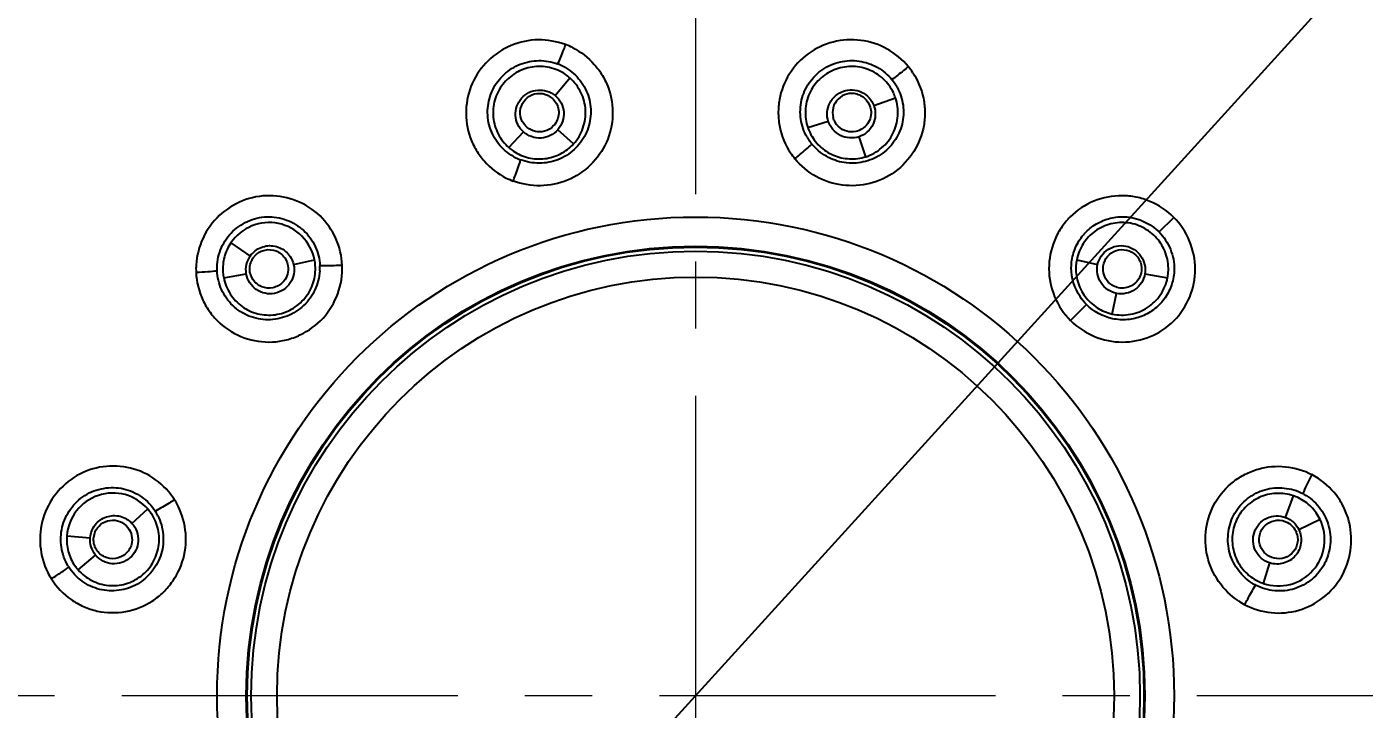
# Model space of a CAD drawing. Header units: millimetres. Extents: x 1241 to 1836, y -3 to 418.
# Drawn here: x 1608.93 to 1633.32, y 194.37 to 206.81 of the extents above; entities that cross this region are included whole.
import ezdxf

# ---------------------------------------------------------------- set-up
doc = ezdxf.new("R2010")
doc.units = ezdxf.units.MM
doc.header["$LTSCALE"] = 32.67
doc.header["$PDMODE"] = 3
doc.header["$PDSIZE"] = 0.3
doc.linetypes.add('CENTER', pattern=[0.6, 0.375, -0.075, 0.075, -0.075])
doc.layers.get('0').update_dxf_attribs({"linetype": 'CONTINUOUS'})
doc.layers.get('Defpoints').update_dxf_attribs({"linetype": 'CONTINUOUS'})
doc.layers.add('1', color=7, linetype='CONTINUOUS')
doc.layers.add('\\M+5B3DF\\M+5B4E7\\M+5CFDF', color=3, linetype='CONTINUOUS', lineweight=18)
doc.layers.add('\\M+5D6D0\\M+5D0C4\\M+5CFDF', color=1, linetype='CENTER', lineweight=18)
doc.styles.add('\\M+5CAFD\\M+5D7D6', font='txt.shx')
doc.dimstyles.new('X\\M+5B3DF\\M+5B4E7\\M+5D1F9\\M+5CABD', dxfattribs={"dimtxt": 2, "dimasz": 1.5, "dimexe": 0.5, "dimexo": 0, "dimgap": 1, "dimtad": 1, "dimtoh": 1, "dimdec": 1, "dimzin": 1, "dimdsep": 46, "dimtxsty": '\\M+5CAFD\\M+5D7D6', "dimcen": 0, "dimadec": 0, "dimazin": 0, "dimtfac": 1, "dimtdec": 1, "dimtmove": 0, "dimatfit": 3, "dimfxl": 0, "dimtolj": 1, "dimtzin": 0, "dimarcsym": 0})

# ---------------------------------------------------------------- blocks, each defined once
blk = doc.blocks.new('*D55')
at = {"layer": '\\M+5B3DF\\M+5B4E7\\M+5CFDF', "color": 0, "lineweight": -2}
for p, q in [((1654.543, 231.368), (1651.179, 227.669)), ((1679.543, 231.368), (1654.543, 231.368)), ((1594.441, 165.269), (1647.815, 223.969)), ((1591.077, 161.569), (1587.714, 157.87))]:
    blk.add_line(p, q, dxfattribs=at)
at = {"layer": '\\M+5B3DF\\M+5B4E7\\M+5CFDF', "color": 0}
for points in [[(1650.562, 228.229), (1651.796, 227.108), (1647.815, 223.969)], [(1590.461, 162.13), (1591.694, 161.009), (1594.441, 165.269)]]:
    blk.add_solid(points, dxfattribs=at)
at = {"layer": 'Defpoints', "color": 0}
for p in [(1647.815, 223.969), (1594.441, 165.269)]:
    blk.add_point(p, dxfattribs=at)
at = {"layer": '\\M+5B3DF\\M+5B4E7\\M+5CFDF', "color": 0, "insert": (1667.543, 235.368), "char_height": 6, "attachment_point": 5, "style": '\\M+5CAFD\\M+5D7D6'}
blk.add_mtext('\\A1;∅79.3', dxfattribs=at)

msp = doc.modelspace()

# ---------------------------------------------------------------- linework, layer by layer
at = {"color": 7, "linetype": 'Continuous'}
for p, q in [((1618.565, 205.557), (1618.835, 205.877)), ((1624.378, 205.373), (1624.771, 205.516)), ((1623.174, 204.971), (1623.547, 205.087)), ((1617.724, 204.607), (1617.989, 204.894)), ((1618.903, 204.675), (1618.616, 204.93)), ((1624.229, 204.44), (1624.108, 204.805)), ((1629.577, 203.069), (1629.845, 203.336)), ((1612.656, 202.872), (1613.01, 202.631)), ((1613.8, 202.476), (1614.181, 202.561)), ((1628.076, 202.561), (1628.457, 202.476)), ((1612.525, 202.234), (1612.937, 202.307)), ((1629.319, 202.307), (1629.732, 202.234)), ((1628.724, 201.574), (1628.802, 201.95)), ((1627.964, 201.455), (1628.254, 201.746)), ((1631.882, 197.868), (1632.025, 198.262)), ((1610.853, 197.759), (1611.141, 198.023)), ((1632.511, 197.829), (1632.126, 197.644)), ((1609.665, 197.53), (1610.092, 197.498)), ((1609.87, 196.912), (1610.19, 197.182)), ((1631.48, 196.665), (1631.597, 197.038))]:
    msp.add_line(p, q, dxfattribs=at)
for radius in [33.778, 33.326, 8.723, 8.191, 8.174, 8.1, 7.629]:
    msp.add_circle((1621.128, 194.619), radius, dxfattribs=at)
for centre, radius, start, end in [((1618.293, 205.244), 1.325, 63.5255, 69.5218), ((1618.298, 205.289), 0.9, 58.7561, 69.5354), ((1623.985, 205.238), 1.325, 33.5258, 39.5215), ((1618.282, 205.245), 0.84, 48.8178, 55.6431), ((1624.012, 205.274), 0.9, 28.7561, 39.5354), ((1623.975, 205.244), 0.351, 75.0413, 195.0507), ((1623.976, 205.245), 0.84, 18.8178, 25.6431), ((1623.966, 205.242), 0.837, 198.8868, 206.0598), ((1618.274, 205.237), 0.837, 228.8868, 236.0598), ((1623.928, 205.236), 0.885, 209.8096, 213.4604), ((1623.953, 205.253), 0.915, 213.4856, 219.5267), ((1618.245, 205.213), 0.885, 239.8096, 243.4604), ((1618.258, 205.241), 0.915, 243.4856, 249.5267), ((1623.964, 205.251), 1.331, 213.627, 219.5465), ((1618.268, 205.244), 1.331, 243.6272, 249.5463), ((1613.342, 202.406), 0.339, 135.0343, 142.0652), ((1613.324, 202.389), 1.304, 176.3945, 182.4005), ((1613.273, 202.402), 0.871, 181.1202, 182.4979), ((1613.352, 202.398), 0.845, 4.014, 11.1179), ((1613.396, 202.413), 0.884, 356.5377, 0.1912), ((1613.408, 202.417), 0.871, 359.9731, 2.469), ((1628.897, 202.4), 0.837, 168.8868, 176.0598), ((1613.349, 202.397), 0.84, 184.3517, 191.1817), ((1628.907, 202.397), 0.84, 348.8178, 355.6431), ((1631.759, 197.492), 1.304, 56.3945, 62.4005), ((1631.754, 197.467), 0.84, 64.3517, 71.1817), ((1631.796, 197.53), 0.871, 61.1202, 62.4979), ((1610.504, 197.468), 0.845, 34.014, 41.1179), ((1610.544, 197.512), 0.871, 29.9731, 32.469), ((1610.535, 197.503), 0.884, 26.5377, 30.1912), ((1610.491, 197.469), 0.339, 157.9332, 172.0652), ((1631.765, 197.469), 0.339, 15.0343, 22.0652), ((1610.485, 197.446), 1.304, 206.3945, 212.4005), ((1610.434, 197.432), 0.871, 211.1202, 212.4979), ((1610.502, 197.465), 0.84, 214.3517, 221.1817), ((1631.745, 197.418), 0.884, 236.5377, 240.1912), ((1631.741, 197.406), 0.871, 239.9731, 242.469), ((1631.754, 197.464), 0.845, 244.014, 251.1179), ((1631.743, 197.429), 1.3, 236.3771, 242.3602)]:
    msp.add_arc(centre, radius, start, end, dxfattribs=at)
for points, knots in [([(1618.756, 206.485), (1618.598, 206.541), (1618.259, 206.604), (1617.754, 206.497), (1617.323, 206.213), (1617.027, 205.79), (1616.912, 205.288), (1616.976, 204.862), (1617.122, 204.558), (1617.32, 204.285), (1617.527, 204.127), (1617.677, 204.052)], [0, 0, 0, 0, 0.125098, 0.250249, 0.375357, 0.500332, 0.625158, 0.749829, 0.812491, 0.875148, 1, 1, 1, 1]), ([(1625.007, 206.081), (1624.899, 206.209), (1624.636, 206.433), (1624.145, 206.593), (1623.63, 206.562), (1623.162, 206.344), (1622.812, 205.967), (1622.654, 205.566), (1622.628, 205.229), (1622.663, 204.894), (1622.763, 204.654), (1622.855, 204.514)], [0, 0, 0, 0, 0.1251, 0.250247, 0.375357, 0.500333, 0.625158, 0.749832, 0.812492, 0.875146, 1, 1, 1, 1]), ([(1618.883, 206.429), (1619.033, 206.353), (1619.239, 206.196), (1619.437, 205.923), (1619.582, 205.618), (1619.647, 205.193), (1619.531, 204.691), (1619.235, 204.269), (1618.805, 203.985), (1618.3, 203.879), (1617.96, 203.94), (1617.803, 203.997)], [0, 0, 0, 0, 0.124865, 0.187522, 0.25016, 0.374847, 0.499677, 0.624606, 0.749724, 0.874858, 1, 1, 1, 1]), ([(1618.756, 206.485), (1618.743, 206.45), (1618.698, 206.332), (1618.651, 206.214), (1618.613, 206.132)], [0, 0, 0, 0, 0.290744, 1, 1, 1, 1]), ([(1617.8, 204.449), (1617.7, 204.507), (1617.521, 204.662), (1617.354, 204.975), (1617.318, 205.328), (1617.409, 205.671), (1617.622, 205.955), (1617.922, 206.146), (1618.271, 206.213), (1618.505, 206.173), (1618.613, 206.132)], [0, 0, 0, 0, 0.124944, 0.249648, 0.374535, 0.499391, 0.624418, 0.749663, 0.874814, 1, 1, 1, 1]), ([(1618.756, 205.939), (1618.669, 205.998), (1618.469, 206.085), (1618.145, 206.094), (1617.84, 205.984), (1617.596, 205.77), (1617.45, 205.481), (1617.418, 205.158), (1617.512, 204.848), (1617.644, 204.676), (1617.724, 204.607)], [0, 0, 0, 0, 0.125047, 0.250068, 0.375188, 0.500165, 0.625186, 0.750177, 0.875021, 1, 1, 1, 1]), ([(1618.765, 206.058), (1618.864, 205.999), (1619.039, 205.841), (1619.202, 205.528), (1619.234, 205.176), (1619.14, 204.836), (1618.926, 204.555), (1618.627, 204.366), (1618.279, 204.302), (1618.046, 204.343), (1617.938, 204.384)], [0, 0, 0, 0, 0.124942, 0.249672, 0.374553, 0.499415, 0.624429, 0.749687, 0.874826, 1, 1, 1, 1]), ([(1623.161, 204.796), (1623.103, 204.896), (1623.026, 205.12), (1623.038, 205.475), (1623.183, 205.799), (1623.433, 206.05), (1623.76, 206.19), (1624.115, 206.205), (1624.45, 206.089), (1624.633, 205.936), (1624.707, 205.847)], [0, 0, 0, 0, 0.124944, 0.249648, 0.374535, 0.499391, 0.624418, 0.749663, 0.874814, 1, 1, 1, 1]), ([(1624.734, 205.608), (1624.688, 205.704), (1624.558, 205.878), (1624.282, 206.048), (1623.963, 206.105), (1623.645, 206.042), (1623.374, 205.865), (1623.184, 205.601), (1623.111, 205.285), (1623.14, 205.071), (1623.174, 204.971)], [0, 0, 0, 0, 0.125047, 0.250068, 0.375188, 0.500165, 0.625186, 0.750177, 0.875021, 1, 1, 1, 1]), ([(1625.007, 206.081), (1624.978, 206.058), (1624.88, 205.978), (1624.78, 205.899), (1624.707, 205.847)], [0, 0, 0, 0, 0.290744, 1, 1, 1, 1]), ([(1618.903, 204.675), (1618.978, 204.756), (1619.095, 204.954), (1619.145, 205.292), (1619.056, 205.622), (1618.918, 205.804), (1618.835, 205.877)], [0, 0, 0, 0, 0.250041, 0.500007, 0.749914, 1, 1, 1, 1]), ([(1625.089, 205.97), (1625.18, 205.829), (1625.281, 205.59), (1625.316, 205.254), (1625.288, 204.918), (1625.132, 204.517), (1624.781, 204.141), (1624.314, 203.923), (1623.799, 203.892), (1623.308, 204.052), (1623.046, 204.275), (1622.937, 204.404)], [0, 0, 0, 0, 0.124838, 0.187488, 0.250115, 0.374785, 0.499607, 0.624545, 0.749674, 0.874833, 1, 1, 1, 1]), ([(1617.989, 204.894), (1617.947, 204.932), (1617.878, 205.025), (1617.835, 205.193), (1617.859, 205.364), (1617.945, 205.514), (1618.083, 205.62), (1618.3, 205.682), (1618.481, 205.628), (1618.565, 205.557)], [0, 0, 0, 0, 0.125645, 0.251322, 0.37693, 0.502549, 0.628108, 0.753665, 1, 1, 1, 1]), ([(1618.059, 204.973), (1618.01, 205.013), (1617.932, 205.123), (1617.921, 205.322), (1618.013, 205.499), (1618.129, 205.567), (1618.19, 205.584)], [0, 0, 0, 0, 0.250052, 0.500006, 0.749852, 1, 1, 1, 1]), ([(1618.19, 205.584), (1618.255, 205.601), (1618.398, 205.597), (1618.515, 205.515), (1618.556, 205.462)], [0, 0, 0, 0, 0.500245, 1, 1, 1, 1]), ([(1618.565, 205.557), (1618.61, 205.519), (1618.685, 205.427), (1618.735, 205.255), (1618.713, 205.078), (1618.654, 204.974), (1618.616, 204.93)], [0, 0, 0, 0, 0.250019, 0.500111, 0.750098, 1, 1, 1, 1]), ([(1624.802, 205.707), (1624.857, 205.606), (1624.93, 205.382), (1624.914, 205.03), (1624.767, 204.709), (1624.515, 204.461), (1624.189, 204.325), (1623.835, 204.311), (1623.502, 204.43), (1623.321, 204.582), (1623.248, 204.67)], [0, 0, 0, 0, 0.124942, 0.249672, 0.374553, 0.499415, 0.624429, 0.749687, 0.874826, 1, 1, 1, 1]), ([(1623.547, 205.087), (1623.53, 205.141), (1623.517, 205.256), (1623.563, 205.423), (1623.67, 205.559), (1623.819, 205.646), (1623.991, 205.669), (1624.211, 205.614), (1624.34, 205.477), (1624.378, 205.373)], [0, 0, 0, 0, 0.125645, 0.251322, 0.37693, 0.502549, 0.628108, 0.753665, 1, 1, 1, 1]), ([(1624.066, 205.584), (1624.131, 205.566), (1624.253, 205.492), (1624.313, 205.362), (1624.323, 205.295)], [0, 0, 0, 0, 0.500245, 1, 1, 1, 1]), ([(1618.556, 205.462), (1618.607, 205.399), (1618.663, 205.23), (1618.595, 205.066), (1618.54, 205.007)], [0, 0, 0, 0, 0.499942, 1, 1, 1, 1]), ([(1624.378, 205.373), (1624.397, 205.318), (1624.416, 205.2), (1624.373, 205.027), (1624.266, 204.885), (1624.163, 204.823), (1624.108, 204.805)], [0, 0, 0, 0, 0.250019, 0.500111, 0.750098, 1, 1, 1, 1]), ([(1624.229, 204.44), (1624.335, 204.473), (1624.534, 204.586), (1624.747, 204.853), (1624.835, 205.184), (1624.807, 205.411), (1624.771, 205.516)], [0, 0, 0, 0, 0.250041, 0.500007, 0.749914, 1, 1, 1, 1]), ([(1624.108, 204.805), (1624.053, 204.787), (1623.935, 204.772), (1623.709, 204.831), (1623.581, 204.979), (1623.547, 205.087)], [0, 0, 0, 0, 0.252315, 0.50474, 1, 1, 1, 1]), ([(1623.884, 204.905), (1623.826, 204.92), (1623.715, 204.984), (1623.652, 205.094), (1623.636, 205.153)], [0, 0, 0, 0, 0.500332, 1, 1, 1, 1]), ([(1624.323, 205.295), (1624.329, 205.252), (1624.325, 205.161), (1624.27, 205.038), (1624.173, 204.944), (1624.089, 204.909), (1624.046, 204.9)], [0, 0, 0, 0, 0.250001, 0.499994, 0.750188, 1, 1, 1, 1]), ([(1618.616, 204.93), (1618.577, 204.887), (1618.482, 204.815), (1618.257, 204.753), (1618.072, 204.817), (1617.989, 204.894)], [0, 0, 0, 0, 0.252315, 0.50474, 1, 1, 1, 1]), ([(1618.372, 204.905), (1618.319, 204.89), (1618.204, 204.888), (1618.101, 204.938), (1618.059, 204.973)], [0, 0, 0, 0, 0.500362, 1, 1, 1, 1]), ([(1623.214, 204.874), (1623.258, 204.785), (1623.378, 204.62), (1623.634, 204.453), (1623.931, 204.385), (1624.134, 204.41), (1624.229, 204.44)], [0, 0, 0, 0, 0.250021, 0.500006, 0.750063, 1, 1, 1, 1]), ([(1617.807, 204.543), (1617.89, 204.487), (1618.077, 204.405), (1618.381, 204.388), (1618.673, 204.478), (1618.836, 204.601), (1618.903, 204.675)], [0, 0, 0, 0, 0.250021, 0.500006, 0.750063, 1, 1, 1, 1]), ([(1622.937, 204.404), (1622.967, 204.428), (1623.071, 204.515), (1623.175, 204.604), (1623.248, 204.67)], [0, 0, 0, 0, 0.276937, 1, 1, 1, 1]), ([(1617.803, 203.997), (1617.816, 204.033), (1617.863, 204.161), (1617.909, 204.289), (1617.938, 204.384)], [0, 0, 0, 0, 0.276937, 1, 1, 1, 1]), ([(1614.686, 202.46), (1614.678, 202.628), (1614.6, 202.963), (1614.304, 203.385), (1613.871, 203.663), (1613.365, 203.764), (1612.859, 203.666), (1612.422, 203.391), (1612.119, 202.973), (1612.034, 202.639), (1612.023, 202.471)], [0, 0, 0, 0, 0.124921, 0.249683, 0.374508, 0.499436, 0.624517, 0.749729, 0.874878, 1, 1, 1, 1]), ([(1629.845, 203.336), (1629.722, 203.459), (1629.497, 203.608), (1629.163, 203.712), (1628.815, 203.749), (1628.377, 203.662), (1628.005, 203.416), (1627.784, 203.145), (1627.62, 202.837), (1627.534, 202.398), (1627.642, 201.876), (1627.841, 201.578), (1627.964, 201.455)], [0, 0, 0, 0, 0.125063, 0.18783, 0.250588, 0.375358, 0.499991, 0.562623, 0.625263, 0.750027, 0.874927, 1, 1, 1, 1]), ([(1612.403, 202.385), (1612.4, 202.506), (1612.447, 202.751), (1612.644, 203.067), (1612.899, 203.246), (1613.13, 203.326), (1613.371, 203.361), (1613.678, 203.309), (1613.997, 203.118), (1614.214, 202.817), (1614.274, 202.575), (1614.279, 202.454)], [0, 0, 0, 0, 0.125034, 0.250168, 0.375276, 0.438147, 0.500904, 0.625778, 0.750519, 0.87515, 1, 1, 1, 1]), ([(1614.181, 202.561), (1614.149, 202.721), (1613.988, 203.029), (1613.532, 203.272), (1613.019, 203.226), (1612.748, 203.007), (1612.656, 202.872)], [0, 0, 0, 0, 0.249988, 0.499725, 0.749624, 1, 1, 1, 1]), ([(1627.964, 201.455), (1628.088, 201.333), (1628.385, 201.135), (1628.907, 201.028), (1629.429, 201.133), (1629.873, 201.427), (1630.167, 201.871), (1630.271, 202.393), (1630.164, 202.915), (1629.967, 203.213), (1629.845, 203.336)], [0, 0, 0, 0, 0.125219, 0.250297, 0.375221, 0.5, 0.624828, 0.749748, 0.874788, 1, 1, 1, 1]), ([(1627.977, 202.416), (1627.977, 202.508), (1628.007, 202.691), (1628.124, 202.943), (1628.312, 203.149), (1628.552, 203.288), (1628.823, 203.357), (1629.19, 203.335), (1629.449, 203.197), (1629.577, 203.069)], [0, 0, 0, 0, 0.125287, 0.250467, 0.375657, 0.500831, 0.626105, 0.751508, 1, 1, 1, 1]), ([(1629.745, 202.333), (1629.753, 202.439), (1629.728, 202.655), (1629.574, 202.94), (1629.326, 203.149), (1629.019, 203.254), (1628.696, 203.235), (1628.4, 203.102), (1628.178, 202.865), (1628.096, 202.665), (1628.076, 202.561)], [0, 0, 0, 0, 0.125047, 0.250068, 0.375188, 0.500165, 0.625186, 0.750177, 0.875021, 1, 1, 1, 1]), ([(1612.656, 202.872), (1612.604, 202.794), (1612.522, 202.619), (1612.504, 202.427), (1612.511, 202.333)], [0, 0, 0, 0, 0.500056, 1, 1, 1, 1]), ([(1629.577, 203.069), (1629.666, 202.98), (1629.805, 202.763), (1629.857, 202.51), (1629.854, 202.385)], [0, 0, 0, 0, 0.50033, 1, 1, 1, 1]), ([(1612.937, 202.307), (1612.927, 202.363), (1612.932, 202.479), (1612.978, 202.584), (1613.01, 202.631)], [0, 0, 0, 0, 0.499835, 1, 1, 1, 1]), ([(1613.01, 202.631), (1613.057, 202.7), (1613.163, 202.783), (1613.328, 202.825), (1613.498, 202.815), (1613.696, 202.714), (1613.781, 202.557), (1613.8, 202.476)], [0, 0, 0, 0, 0.249632, 0.375327, 0.501386, 0.750517, 1, 1, 1, 1]), ([(1613.102, 202.646), (1613.149, 202.693), (1613.275, 202.761), (1613.487, 202.742), (1613.655, 202.611), (1613.699, 202.474), (1613.701, 202.407)], [0, 0, 0, 0, 0.250131, 0.500017, 0.749913, 1, 1, 1, 1]), ([(1628.457, 202.476), (1628.469, 202.531), (1628.515, 202.637), (1628.639, 202.758), (1628.799, 202.823), (1628.972, 202.823), (1629.132, 202.757), (1629.295, 202.6), (1629.338, 202.416), (1629.319, 202.307)], [0, 0, 0, 0, 0.125645, 0.251322, 0.37693, 0.502549, 0.628108, 0.753665, 1, 1, 1, 1]), ([(1628.559, 202.448), (1628.568, 202.511), (1628.623, 202.635), (1628.79, 202.747), (1628.991, 202.757), (1629.11, 202.691), (1629.155, 202.646)], [0, 0, 0, 0, 0.25006, 0.500006, 0.749855, 1, 1, 1, 1]), ([(1629.155, 202.646), (1629.202, 202.598), (1629.271, 202.472), (1629.257, 202.33), (1629.233, 202.268)], [0, 0, 0, 0, 0.500245, 1, 1, 1, 1]), ([(1612.021, 202.335), (1612.029, 202.161), (1612.093, 201.9), (1612.271, 201.6), (1612.504, 201.338), (1612.887, 201.111), (1613.327, 201.043), (1613.672, 201.096), (1614.001, 201.214), (1614.362, 201.476), (1614.636, 201.934), (1614.694, 202.287), (1614.686, 202.46)], [0, 0, 0, 0, 0.124786, 0.187405, 0.25027, 0.375311, 0.499719, 0.56228, 0.625091, 0.749996, 0.874683, 1, 1, 1, 1]), ([(1612.525, 202.234), (1612.545, 202.131), (1612.628, 201.931), (1612.848, 201.695), (1613.143, 201.561), (1613.466, 201.542), (1613.773, 201.645), (1614.021, 201.853), (1614.177, 202.137), (1614.202, 202.352), (1614.195, 202.457)], [0, 0, 0, 0, 0.124953, 0.249775, 0.37474, 0.499782, 0.624774, 0.749896, 0.874947, 1, 1, 1, 1]), ([(1613.8, 202.476), (1613.824, 202.365), (1613.778, 202.112), (1613.513, 201.938), (1613.278, 201.94), (1613.113, 202.01), (1612.99, 202.139), (1612.947, 202.25), (1612.937, 202.307)], [0, 0, 0, 0, 0.24759, 0.495167, 0.621359, 0.747578, 0.873774, 1, 1, 1, 1]), ([(1613.599, 202.149), (1613.551, 202.101), (1613.425, 202.033), (1613.213, 202.052), (1613.046, 202.184), (1613.001, 202.32), (1612.999, 202.387)], [0, 0, 0, 0, 0.250131, 0.500017, 0.749913, 1, 1, 1, 1]), ([(1613.701, 202.407), (1613.703, 202.36), (1613.685, 202.264), (1613.632, 202.182), (1613.599, 202.149)], [0, 0, 0, 0, 0.49974, 1, 1, 1, 1]), ([(1614.686, 202.46), (1614.649, 202.459), (1614.513, 202.454), (1614.377, 202.451), (1614.279, 202.454)], [0, 0, 0, 0, 0.27821, 1, 1, 1, 1]), ([(1628.254, 201.746), (1628.21, 201.79), (1628.057, 201.982), (1627.976, 202.233), (1627.977, 202.416)], [0, 0, 0, 0, 0.252349, 1, 1, 1, 1]), ([(1628.062, 202.457), (1628.055, 202.358), (1628.077, 202.155), (1628.215, 201.882), (1628.439, 201.675), (1628.627, 201.596), (1628.724, 201.574)], [0, 0, 0, 0, 0.250021, 0.500006, 0.750063, 1, 1, 1, 1]), ([(1629.854, 202.385), (1629.852, 202.294), (1629.819, 202.112), (1629.7, 201.864), (1629.511, 201.661), (1629.271, 201.525), (1629.003, 201.458), (1628.638, 201.482), (1628.381, 201.619), (1628.254, 201.746)], [0, 0, 0, 0, 0.125298, 0.250513, 0.375638, 0.500843, 0.626103, 0.751472, 1, 1, 1, 1]), ([(1628.802, 201.95), (1628.745, 201.962), (1628.635, 202.008), (1628.469, 202.173), (1628.432, 202.365), (1628.457, 202.476)], [0, 0, 0, 0, 0.252315, 0.50474, 1, 1, 1, 1]), ([(1628.658, 202.149), (1628.62, 202.187), (1628.561, 202.283), (1628.551, 202.395), (1628.559, 202.448)], [0, 0, 0, 0, 0.50036, 1, 1, 1, 1]), ([(1612.021, 202.335), (1612.094, 202.338), (1612.221, 202.346), (1612.348, 202.357), (1612.403, 202.364)], [0, 0, 0, 0, 0.566749, 1, 1, 1, 1]), ([(1614.278, 202.36), (1614.271, 202.242), (1614.209, 202.007), (1613.999, 201.71), (1613.69, 201.518), (1613.334, 201.444), (1612.978, 201.518), (1612.672, 201.712), (1612.466, 202.01), (1612.408, 202.246), (1612.403, 202.364)], [0, 0, 0, 0, 0.125115, 0.250278, 0.375412, 0.500522, 0.625497, 0.750292, 0.875039, 1, 1, 1, 1]), ([(1628.724, 201.574), (1628.832, 201.55), (1629.061, 201.548), (1629.38, 201.673), (1629.621, 201.915), (1629.71, 202.125), (1629.732, 202.234)], [0, 0, 0, 0, 0.250041, 0.500007, 0.749914, 1, 1, 1, 1]), ([(1629.319, 202.307), (1629.309, 202.25), (1629.267, 202.139), (1629.143, 202.01), (1628.978, 201.94), (1628.859, 201.939), (1628.802, 201.95)], [0, 0, 0, 0, 0.250019, 0.500111, 0.750098, 1, 1, 1, 1]), ([(1629.233, 202.268), (1629.203, 202.193), (1629.088, 202.062), (1628.914, 202.037), (1628.836, 202.053)], [0, 0, 0, 0, 0.499929, 1, 1, 1, 1]), ([(1611.629, 198.189), (1611.538, 198.33), (1611.303, 198.582), (1610.835, 198.798), (1610.321, 198.823), (1609.833, 198.657), (1609.443, 198.319), (1609.203, 197.863), (1609.149, 197.349), (1609.243, 197.017), (1609.317, 196.866)], [0, 0, 0, 0, 0.124921, 0.249683, 0.374508, 0.499435, 0.624517, 0.749728, 0.874879, 1, 1, 1, 1]), ([(1631.023, 196.346), (1630.884, 196.44), (1630.636, 196.681), (1630.426, 197.153), (1630.405, 197.668), (1630.574, 198.156), (1630.858, 198.48), (1631.143, 198.661), (1631.457, 198.787), (1631.885, 198.823), (1632.216, 198.727), (1632.364, 198.648)], [0, 0, 0, 0, 0.125162, 0.250335, 0.375505, 0.500521, 0.625349, 0.687997, 0.750616, 0.875257, 1, 1, 1, 1]), ([(1631.14, 196.277), (1631.289, 196.2), (1631.619, 196.1), (1632.132, 196.146), (1632.59, 196.382), (1632.929, 196.77), (1633.098, 197.257), (1633.081, 197.688), (1632.973, 198.009), (1632.807, 198.304), (1632.619, 198.482), (1632.481, 198.578)], [0, 0, 0, 0, 0.12485, 0.249528, 0.374282, 0.499135, 0.624145, 0.749261, 0.812116, 0.874968, 1, 1, 1, 1]), ([(1632.364, 198.648), (1632.33, 198.584), (1632.273, 198.47), (1632.219, 198.354), (1632.198, 198.303)], [0, 0, 0, 0, 0.566751, 1, 1, 1, 1]), ([(1609.689, 196.982), (1609.626, 197.085), (1609.544, 197.321), (1609.557, 197.693), (1609.688, 197.976), (1609.848, 198.16), (1610.04, 198.311), (1610.331, 198.42), (1610.703, 198.414), (1611.042, 198.261), (1611.214, 198.082), (1611.279, 197.98)], [0, 0, 0, 0, 0.125034, 0.250168, 0.375276, 0.438147, 0.500904, 0.625778, 0.750519, 0.87515, 1, 1, 1, 1]), ([(1611.141, 198.023), (1611.033, 198.146), (1610.74, 198.332), (1610.224, 198.315), (1609.802, 198.018), (1609.677, 197.693), (1609.665, 197.53)], [0, 0, 0, 0, 0.249988, 0.499725, 0.749624, 1, 1, 1, 1]), ([(1631.257, 196.681), (1631.159, 196.746), (1630.986, 196.917), (1630.834, 197.248), (1630.822, 197.611), (1630.936, 197.956), (1631.178, 198.228), (1631.499, 198.396), (1631.861, 198.425), (1632.093, 198.357), (1632.198, 198.303)], [0, 0, 0, 0, 0.125115, 0.250278, 0.375412, 0.500522, 0.625497, 0.750292, 0.875039, 1, 1, 1, 1]), ([(1632.025, 198.262), (1631.925, 198.296), (1631.711, 198.324), (1631.396, 198.252), (1631.132, 198.063), (1630.955, 197.793), (1630.891, 197.476), (1630.946, 197.157), (1631.115, 196.88), (1631.288, 196.751), (1631.383, 196.705)], [0, 0, 0, 0, 0.124953, 0.249775, 0.37474, 0.499782, 0.624774, 0.749896, 0.874947, 1, 1, 1, 1]), ([(1632.217, 198.293), (1632.323, 198.234), (1632.512, 198.071), (1632.686, 197.743), (1632.714, 197.432), (1632.668, 197.193), (1632.577, 196.966), (1632.38, 196.726), (1632.055, 196.545), (1631.685, 196.508), (1631.446, 196.577), (1631.338, 196.633)], [0, 0, 0, 0, 0.125034, 0.250168, 0.375276, 0.438147, 0.500904, 0.625778, 0.750519, 0.87515, 1, 1, 1, 1]), ([(1609.384, 196.747), (1609.477, 196.601), (1609.663, 196.407), (1609.967, 196.236), (1610.3, 196.126), (1610.745, 196.12), (1611.16, 196.282), (1611.432, 196.5), (1611.658, 196.767), (1611.84, 197.174), (1611.849, 197.708), (1611.722, 198.042), (1611.629, 198.189)], [0, 0, 0, 0, 0.124786, 0.187405, 0.25027, 0.375311, 0.499719, 0.56228, 0.625091, 0.749996, 0.874683, 1, 1, 1, 1]), ([(1611.629, 198.189), (1611.597, 198.169), (1611.482, 198.096), (1611.365, 198.026), (1611.279, 197.98)], [0, 0, 0, 0, 0.27821, 1, 1, 1, 1]), ([(1632.511, 197.829), (1632.47, 197.914), (1632.36, 198.072), (1632.203, 198.183), (1632.118, 198.224)], [0, 0, 0, 0, 0.500056, 1, 1, 1, 1]), ([(1611.325, 197.898), (1611.378, 197.792), (1611.442, 197.557), (1611.408, 197.195), (1611.237, 196.875), (1610.966, 196.633), (1610.621, 196.519), (1610.258, 196.533), (1609.931, 196.689), (1609.763, 196.864), (1609.7, 196.964)], [0, 0, 0, 0, 0.125115, 0.250278, 0.375412, 0.500522, 0.625497, 0.750292, 0.875039, 1, 1, 1, 1]), ([(1609.87, 196.912), (1609.939, 196.833), (1610.111, 196.702), (1610.42, 196.607), (1610.742, 196.638), (1611.031, 196.783), (1611.245, 197.026), (1611.356, 197.33), (1611.349, 197.654), (1611.264, 197.853), (1611.204, 197.94)], [0, 0, 0, 0, 0.124953, 0.249775, 0.37474, 0.499782, 0.624774, 0.749896, 0.874947, 1, 1, 1, 1]), ([(1610.092, 197.498), (1610.098, 197.582), (1610.148, 197.707), (1610.27, 197.825), (1610.422, 197.902), (1610.644, 197.914), (1610.796, 197.82), (1610.853, 197.759)], [0, 0, 0, 0, 0.249632, 0.375327, 0.501386, 0.750517, 1, 1, 1, 1]), ([(1610.177, 197.596), (1610.2, 197.653), (1610.276, 197.755), (1610.451, 197.829), (1610.639, 197.808), (1610.741, 197.731), (1610.779, 197.684)], [0, 0, 0, 0, 0.250228, 0.500128, 0.749993, 1, 1, 1, 1]), ([(1610.853, 197.759), (1610.93, 197.675), (1611.017, 197.433), (1610.874, 197.149), (1610.669, 197.034), (1610.492, 197.012), (1610.321, 197.063), (1610.228, 197.138), (1610.19, 197.182)], [0, 0, 0, 0, 0.24759, 0.495167, 0.621359, 0.747578, 0.873774, 1, 1, 1, 1]), ([(1631.597, 197.038), (1631.488, 197.071), (1631.292, 197.238), (1631.274, 197.555), (1631.394, 197.757), (1631.536, 197.865), (1631.71, 197.907), (1631.828, 197.888), (1631.882, 197.868)], [0, 0, 0, 0, 0.24759, 0.495167, 0.621359, 0.747578, 0.873774, 1, 1, 1, 1]), ([(1631.414, 197.375), (1631.397, 197.44), (1631.4, 197.583), (1631.523, 197.757), (1631.721, 197.837), (1631.861, 197.807), (1631.92, 197.775)], [0, 0, 0, 0, 0.250131, 0.500017, 0.749913, 1, 1, 1, 1]), ([(1631.48, 196.665), (1631.634, 196.612), (1631.982, 196.598), (1632.42, 196.871), (1632.637, 197.339), (1632.582, 197.683), (1632.511, 197.829)], [0, 0, 0, 0, 0.249988, 0.499725, 0.749624, 1, 1, 1, 1]), ([(1631.882, 197.868), (1631.935, 197.849), (1632.033, 197.788), (1632.101, 197.695), (1632.126, 197.644)], [0, 0, 0, 0, 0.499835, 1, 1, 1, 1]), ([(1609.665, 197.53), (1609.658, 197.436), (1609.674, 197.244), (1609.756, 197.069), (1609.809, 196.991)], [0, 0, 0, 0, 0.500056, 1, 1, 1, 1]), ([(1610.779, 197.684), (1610.812, 197.641), (1610.86, 197.539), (1610.857, 197.427), (1610.843, 197.375)], [0, 0, 0, 0, 0.499639, 1, 1, 1, 1]), ([(1632.126, 197.644), (1632.162, 197.569), (1632.181, 197.435), (1632.135, 197.271), (1632.042, 197.129), (1631.855, 197.008), (1631.677, 197.013), (1631.597, 197.038)], [0, 0, 0, 0, 0.249632, 0.375327, 0.501386, 0.750517, 1, 1, 1, 1]), ([(1632.093, 197.557), (1632.109, 197.496), (1632.108, 197.361), (1632.001, 197.193), (1631.823, 197.103), (1631.689, 197.115), (1631.63, 197.137)], [0, 0, 0, 0, 0.250148, 0.499996, 0.74995, 1, 1, 1, 1]), ([(1610.19, 197.182), (1610.154, 197.225), (1610.1, 197.327), (1610.087, 197.442), (1610.092, 197.498)], [0, 0, 0, 0, 0.499835, 1, 1, 1, 1]), ([(1610.843, 197.375), (1610.825, 197.31), (1610.75, 197.188), (1610.557, 197.099), (1610.346, 197.129), (1610.24, 197.225), (1610.204, 197.282)], [0, 0, 0, 0, 0.250131, 0.500017, 0.749913, 1, 1, 1, 1]), ([(1631.63, 197.137), (1631.578, 197.157), (1631.483, 197.221), (1631.428, 197.322), (1631.414, 197.375)], [0, 0, 0, 0, 0.499637, 1, 1, 1, 1]), ([(1609.384, 196.747), (1609.445, 196.787), (1609.551, 196.857), (1609.656, 196.93), (1609.7, 196.964)], [0, 0, 0, 0, 0.566749, 1, 1, 1, 1]), ([(1631.14, 196.277), (1631.157, 196.311), (1631.221, 196.431), (1631.287, 196.55), (1631.338, 196.633)], [0, 0, 0, 0, 0.278211, 1, 1, 1, 1])]:
    msp.add_open_spline(points, degree=3, knots=knots, dxfattribs=at)
for points in [[(1618.54, 205.007), (1618.496, 204.959), (1618.435, 204.922), (1618.372, 204.905)], [(1624.046, 204.9), (1623.993, 204.89), (1623.936, 204.891), (1623.884, 204.905)], [(1612.999, 202.387), (1612.996, 202.467), (1613.025, 202.551), (1613.074, 202.614)], [(1628.836, 202.053), (1628.77, 202.067), (1628.706, 202.101), (1628.658, 202.149)], [(1631.92, 197.775), (1631.991, 197.737), (1632.05, 197.67), (1632.08, 197.596)], [(1610.204, 197.282), (1610.162, 197.35), (1610.144, 197.437), (1610.155, 197.516)]]:
    msp.add_open_spline(points, degree=3, dxfattribs=at)
at = {"layer": '1', "color": 7, "linetype": 'Continuous'}
for radius in [39.669, 38.264, 34.461, 34.048, 34.008]:
    msp.add_circle((1621.128, 194.619), radius, dxfattribs=at)
at = {"layer": '\\M+5D6D0\\M+5D0C4\\M+5CFDF', "ltscale": 0.5}
for p, q in [((1621.128, 239.288), (1621.128, 99.543)), ((1665.797, 194.619), (1576.459, 194.619))]:
    msp.add_line(p, q, dxfattribs=at)

# ---------------------------------------------------------------- dimensions: what is measured, and where the dimension line sits
at = {"layer": '\\M+5B3DF\\M+5B4E7\\M+5CFDF'}
dim = msp.add_diameter_dim_2p(p1=(1594.441, 165.269), p2=(1647.815, 223.969), dimstyle='X\\M+5B3DF\\M+5B4E7\\M+5D1F9\\M+5CABD', override={"dimtxt": 6, "dimasz": 5}, dxfattribs=at)
dim.commit()
dim.dimension.update_dxf_attribs({"geometry": '*D55', "text_midpoint": (1667.543, 235.368)})

doc.saveas('drawing.dxf')
